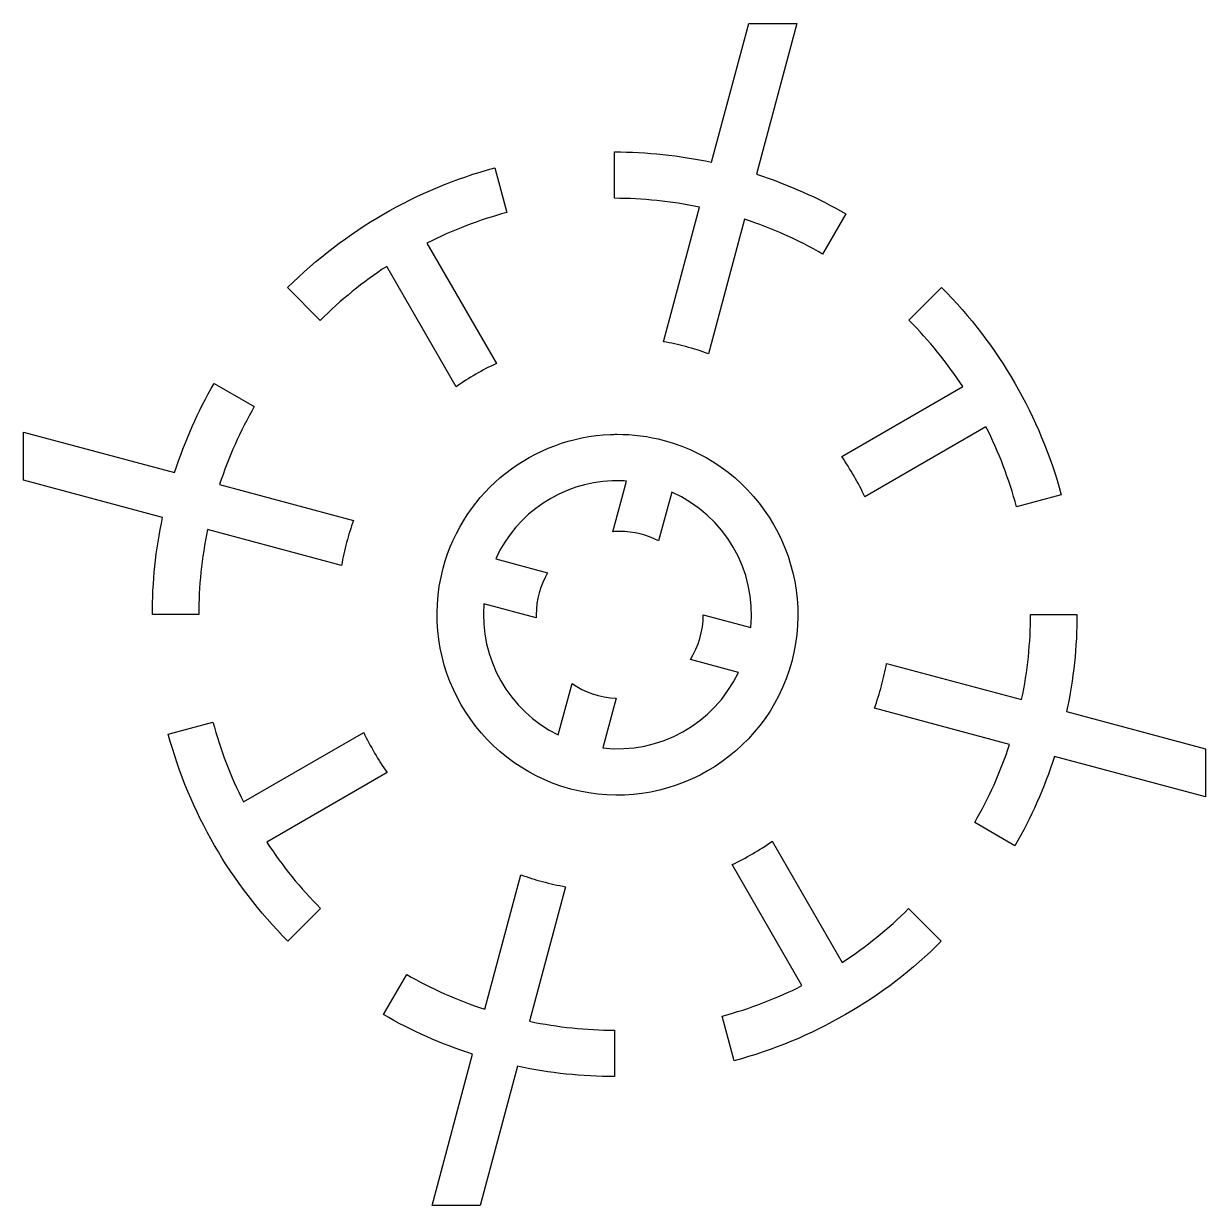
# Model space of a CAD drawing. Header units: centimetres. Extents: x -10 to 10, y -10 to 10.
import ezdxf

# ---------------------------------------------------------------- set-up
doc = ezdxf.new("R2010")
doc.units = ezdxf.units.CM
doc.header["$MEASUREMENT"] = 0
doc.layers.add('Layer 1', color=7, linetype='Continuous')

msp = doc.modelspace()

# ---------------------------------------------------------------- linework, layer by layer
at = {"layer": 'Layer 1'}
for points, knots in [([(2.29971, 10.00401), (2.29971, 10.00401), (1.66985, 7.65323), (1.66985, 7.65323), (1.66985, 7.65323), (1.11859, 7.77185), (0.56699, 7.82865), (0.02247, 7.82848), (0.02247, 7.82848), (0.02247, 7.82848), (0.02247, 7.04154), (0.02247, 7.04154), (0.02247, 7.04154), (0.49922, 7.04112), (0.98221, 6.99149), (1.46533, 6.89016), (1.46533, 6.89016), (1.46533, 6.89016), (0.8544, 4.61031), (0.8544, 4.61031), (0.8544, 4.61031), (0.97972, 4.58741), (1.10513, 4.55946), (1.23037, 4.52589), (1.23037, 4.52589), (1.36151, 4.49072), (1.48979, 4.45007), (1.61524, 4.40474), (1.61524, 4.40474), (1.61524, 4.40474), (2.22676, 6.687), (2.22676, 6.687), (2.22676, 6.687), (2.69596, 6.53338), (3.13873, 6.33426), (3.55189, 6.0964), (3.55189, 6.0964), (3.55189, 6.0964), (3.94565, 6.77842), (3.94565, 6.77842), (3.94565, 6.77842), (3.47413, 7.05057), (2.96777, 7.27676), (2.43106, 7.4494), (2.43106, 7.4494), (2.43106, 7.4494), (3.11566, 10.00402), (3.11566, 10.00402), (3.11566, 10.00402), (3.11566, 10.00402), (2.29971, 10.00401), (2.29971, 10.00401)], [0, 0, 0, 0, 0.07142857, 0.07142857, 0.07142857, 0.07142857, 0.14285714, 0.14285714, 0.14285714, 0.14285714, 0.21428571, 0.21428571, 0.21428571, 0.21428571, 0.28571429, 0.28571429, 0.28571429, 0.28571429, 0.35714286, 0.35714286, 0.35714286, 0.35714286, 0.42857143, 0.42857143, 0.42857143, 0.42857143, 0.5, 0.5, 0.5, 0.5, 0.57142857, 0.57142857, 0.57142857, 0.57142857, 0.64285714, 0.64285714, 0.64285714, 0.64285714, 0.71428571, 0.71428571, 0.71428571, 0.71428571, 0.78571429, 0.78571429, 0.78571429, 0.78571429, 0.85714286, 0.85714286, 0.85714286, 0.85714286, 1, 1, 1, 1]), ([(-2.0072, 7.55836), (-3.33389, 7.20006), (-4.54845, 6.49775), (-5.52097, 5.52667), (-5.52097, 5.52667), (-5.52097, 5.52667), (-4.96646, 4.97216), (-4.96646, 4.97216), (-4.96646, 4.97216), (-4.62279, 5.31625), (-4.24539, 5.62264), (-3.84125, 5.88737), (-3.84125, 5.88737), (-3.84125, 5.88737), (-2.66325, 3.84699), (-2.66325, 3.84699), (-2.66325, 3.84699), (-2.44705, 3.99698), (-2.21863, 4.12867), (-1.98055, 4.24059), (-1.98055, 4.24059), (-1.98055, 4.24059), (-3.15906, 6.28194), (-3.15906, 6.28194), (-3.15906, 6.28194), (-2.72789, 6.50012), (-2.27379, 6.6741), (-1.80408, 6.80048), (-1.80408, 6.80048), (-1.80408, 6.80048), (-2.0072, 7.5584), (-2.0072, 7.5584), (-2.0072, 7.5584), (-2.0072, 7.5584), (-2.0072, 7.55836), (-2.0072, 7.55836)], [0, 0, 0, 0, 0.1, 0.1, 0.1, 0.1, 0.2, 0.2, 0.2, 0.2, 0.3, 0.3, 0.3, 0.3, 0.4, 0.4, 0.4, 0.4, 0.5, 0.5, 0.5, 0.5, 0.6, 0.6, 0.6, 0.6, 0.7, 0.7, 0.7, 0.7, 0.8, 0.8, 0.8, 0.8, 1, 1, 1, 1]), ([(5.56904, 5.52987), (5.56904, 5.52987), (5.01436, 4.97511), (5.01436, 4.97511), (5.01436, 4.97511), (5.35824, 4.63085), (5.66451, 4.2529), (5.92898, 3.8483), (5.92898, 3.8483), (5.92898, 3.8483), (3.87574, 2.66279), (3.87574, 2.66279), (3.87574, 2.66279), (4.02544, 2.44638), (4.15675, 2.21775), (4.26832, 1.97946), (4.26832, 1.97946), (4.26832, 1.97946), (6.32295, 3.16564), (6.32295, 3.16564), (6.32295, 3.16564), (6.54087, 2.73426), (6.71477, 2.27999), (6.84069, 1.81007), (6.84069, 1.81007), (6.84069, 1.81007), (7.59845, 2.01315), (7.59845, 2.01315), (7.59845, 2.01315), (7.24116, 3.3406), (6.53961, 4.5563), (5.56903, 5.52983), (5.56903, 5.52983), (5.56903, 5.52983), (5.56904, 5.52987), (5.56904, 5.52987)], [0, 0, 0, 0, 0.1, 0.1, 0.1, 0.1, 0.2, 0.2, 0.2, 0.2, 0.3, 0.3, 0.3, 0.3, 0.4, 0.4, 0.4, 0.4, 0.5, 0.5, 0.5, 0.5, 0.6, 0.6, 0.6, 0.6, 0.7, 0.7, 0.7, 0.7, 0.8, 0.8, 0.8, 0.8, 1, 1, 1, 1]), ([(-6.7672, 3.90328), (-7.03885, 3.43205), (-7.26478, 2.92625), (-7.43704, 2.38996), (-7.43704, 2.38996), (-7.43704, 2.38996), (-9.9982, 3.07624), (-9.9982, 3.07624), (-9.9982, 3.07624), (-9.9982, 3.07624), (-9.9982, 2.26037), (-9.9982, 2.26037), (-9.9982, 2.26037), (-9.9982, 2.26037), (-7.64084, 1.62882), (-7.64084, 1.62882), (-7.64084, 1.62882), (-7.75912, 1.07811), (-7.81499, 0.52714), (-7.81466, -0.01678), (-7.81466, -0.01678), (-7.81466, -0.01678), (-7.02814, -0.01678), (-7.02814, -0.01678), (-7.02814, -0.01678), (-7.0278, 0.45942), (-6.97935, 0.94187), (-6.87832, 1.42452), (-6.87832, 1.42452), (-6.87832, 1.42452), (-4.6077, 0.81612), (-4.6077, 0.81612), (-4.6077, 0.81612), (-4.58434, 0.94587), (-4.55571, 1.07575), (-4.52096, 1.20541), (-4.52096, 1.20541), (-4.48701, 1.33212), (-4.44793, 1.45606), (-4.40449, 1.57742), (-4.40449, 1.57742), (-4.40449, 1.57742), (-6.67494, 2.18582), (-6.67494, 2.18582), (-6.67494, 2.18582), (-6.5217, 2.65456), (-6.32301, 3.0969), (-6.08573, 3.50981), (-6.08573, 3.50981), (-6.08573, 3.50981), (-6.76725, 3.90332), (-6.76725, 3.90332), (-6.76725, 3.90332), (-6.76725, 3.90332), (-6.7672, 3.90328), (-6.7672, 3.90328)], [0, 0, 0, 0, 0.06666667, 0.06666667, 0.06666667, 0.06666667, 0.13333333, 0.13333333, 0.13333333, 0.13333333, 0.2, 0.2, 0.2, 0.2, 0.26666667, 0.26666667, 0.26666667, 0.26666667, 0.33333333, 0.33333333, 0.33333333, 0.33333333, 0.4, 0.4, 0.4, 0.4, 0.46666667, 0.46666667, 0.46666667, 0.46666667, 0.53333333, 0.53333333, 0.53333333, 0.53333333, 0.6, 0.6, 0.6, 0.6, 0.66666667, 0.66666667, 0.66666667, 0.66666667, 0.73333333, 0.73333333, 0.73333333, 0.73333333, 0.8, 0.8, 0.8, 0.8, 0.86666667, 0.86666667, 0.86666667, 0.86666667, 1, 1, 1, 1]), ([(0.06498, 3.03951), (0.02724, 3.03938), (-0.01042, 3.03858), (-0.04803, 3.03698), (-0.04803, 3.03698), (-1.35051, 2.98385), (-2.52856, 2.0941), (-2.88298, 0.7713), (-2.88298, 0.7713), (-3.31929, -0.85681), (-2.34711, -2.54057), (-0.71905, -2.97684), (-0.71905, -2.97684), (0.90906, -3.41307), (2.59282, -2.44089), (3.02905, -0.81278), (3.02905, -0.81278), (3.46528, 0.8152), (2.49318, 2.49901), (0.86516, 2.93524), (0.86516, 2.93524), (0.59803, 3.0068), (0.32937, 3.04041), (0.06502, 3.03948), (0.06502, 3.03948), (0.06502, 3.03948), (0.06498, 3.03951), (0.06498, 3.03951)], [0, 0, 0, 0, 0.125, 0.125, 0.125, 0.125, 0.25, 0.25, 0.25, 0.25, 0.375, 0.375, 0.375, 0.375, 0.5, 0.5, 0.5, 0.5, 0.625, 0.625, 0.625, 0.625, 0.75, 0.75, 0.75, 0.75, 1, 1, 1, 1]), ([(0.06456, 2.25274), (0.11883, 2.25274), (0.17344, 2.25084), (0.22817, 2.24696), (0.22817, 2.24696), (0.22817, 2.24696), (-0.00367, 1.3877), (-0.00367, 1.3877), (-0.00367, 1.3877), (0.03428, 1.39074), (0.07249, 1.39276), (0.11124, 1.39276), (0.11124, 1.39276), (0.34915, 1.39276), (0.57319, 1.33381), (0.77003, 1.23016), (0.77003, 1.23016), (0.77003, 1.23016), (0.99323, 2.05737), (0.99323, 2.05737), (0.99323, 2.05737), (1.8909, 1.6628), (2.43158, 0.73507), (2.33493, -0.23893), (2.33493, -0.23893), (2.33493, -0.23893), (1.52741, -0.02101), (1.52741, -0.02101), (1.52741, -0.02101), (1.52741, -0.02177), (1.52754, -0.02253), (1.52754, -0.02333), (1.52754, -0.02333), (1.52754, -0.30096), (1.44725, -0.55979), (1.30919, -0.77839), (1.30919, -0.77839), (1.30919, -0.77839), (2.12438, -0.99825), (2.12438, -0.99825), (2.12438, -0.99825), (1.71143, -1.87092), (0.78757, -2.38895), (-0.17689, -2.27973), (-0.17689, -2.27973), (-0.17689, -2.27973), (0.05018, -1.43806), (0.05018, -1.43806), (0.05018, -1.43806), (-0.22741, -1.42625), (-0.48409, -1.33445), (-0.69788, -1.18526), (-0.69788, -1.18526), (-0.69788, -1.18526), (-0.9336, -2.05839), (-0.9336, -2.05839), (-0.9336, -2.05839), (-1.76979, -1.64818), (-2.27083, -0.76468), (-2.19147, 0.1661), (-2.19147, 0.1661), (-2.19147, 0.1661), (-1.30367, -0.07341), (-1.30367, -0.07341), (-1.30367, -0.07341), (-1.30426, -0.05671), (-1.30494, -0.0401), (-1.30494, -0.02323), (-1.30494, -0.02323), (-1.30494, 0.23737), (-1.23431, 0.48127), (-1.11152, 0.69101), (-1.11152, 0.69101), (-1.11152, 0.69101), (-1.99207, 0.92854), (-1.99207, 0.92854), (-1.99207, 0.92854), (-1.63385, 1.71354), (-0.86505, 2.2188), (-0.01958, 2.25122), (-0.01958, 2.25122), (0.00838, 2.25227), (0.03642, 2.25282), (0.0645, 2.25291), (0.0645, 2.25291), (0.0645, 2.25291), (0.06456, 2.25274), (0.06456, 2.25274)], [0, 0, 0, 0, 0.04347826, 0.04347826, 0.04347826, 0.04347826, 0.08695652, 0.08695652, 0.08695652, 0.08695652, 0.13043478, 0.13043478, 0.13043478, 0.13043478, 0.17391304, 0.17391304, 0.17391304, 0.17391304, 0.2173913, 0.2173913, 0.2173913, 0.2173913, 0.26086957, 0.26086957, 0.26086957, 0.26086957, 0.30434783, 0.30434783, 0.30434783, 0.30434783, 0.34782609, 0.34782609, 0.34782609, 0.34782609, 0.39130435, 0.39130435, 0.39130435, 0.39130435, 0.43478261, 0.43478261, 0.43478261, 0.43478261, 0.47826087, 0.47826087, 0.47826087, 0.47826087, 0.52173913, 0.52173913, 0.52173913, 0.52173913, 0.56521739, 0.56521739, 0.56521739, 0.56521739, 0.60869565, 0.60869565, 0.60869565, 0.60869565, 0.65217391, 0.65217391, 0.65217391, 0.65217391, 0.69565217, 0.69565217, 0.69565217, 0.69565217, 0.73913043, 0.73913043, 0.73913043, 0.73913043, 0.7826087, 0.7826087, 0.7826087, 0.7826087, 0.82608696, 0.82608696, 0.82608696, 0.82608696, 0.86956522, 0.86956522, 0.86956522, 0.86956522, 0.91304348, 0.91304348, 0.91304348, 0.91304348, 1, 1, 1, 1]), ([(7.07933, -0.01683), (7.07849, -0.49333), (7.02932, -0.97615), (6.92761, -1.45897), (6.92761, -1.45897), (6.92761, -1.45897), (4.63612, -0.845), (4.63612, -0.845), (4.63612, -0.845), (4.61305, -0.9718), (4.58493, -1.09885), (4.55094, -1.22552), (4.55094, -1.22552), (4.51624, -1.35514), (4.47613, -1.4819), (4.43148, -1.60588), (4.43148, -1.60588), (4.43148, -1.60588), (6.72314, -2.21997), (6.72314, -2.21997), (6.72314, -2.21997), (6.56923, -2.68875), (6.36977, -3.13114), (6.13178, -3.54396), (6.13178, -3.54396), (6.13178, -3.54396), (6.81372, -3.93772), (6.81372, -3.93772), (6.81372, -3.93772), (7.08613, -3.46658), (7.31269, -2.96069), (7.48571, -2.42431), (7.48571, -2.42431), (7.48571, -2.42431), (10.04337, -3.10962), (10.04337, -3.10962), (10.04337, -3.10962), (10.04337, -3.10962), (10.04337, -2.29384), (10.04337, -2.29384), (10.04337, -2.29384), (10.04337, -2.29384), (7.69019, -1.6633), (7.69019, -1.6633), (7.69019, -1.6633), (7.80919, -1.11238), (7.86569, -0.56116), (7.86603, -0.01685), (7.86603, -0.01685), (7.86603, -0.01685), (7.07929, -0.01687), (7.07929, -0.01687), (7.07929, -0.01687), (7.07929, -0.01687), (7.07933, -0.01683), (7.07933, -0.01683)], [0, 0, 0, 0, 0.06666667, 0.06666667, 0.06666667, 0.06666667, 0.13333333, 0.13333333, 0.13333333, 0.13333333, 0.2, 0.2, 0.2, 0.2, 0.26666667, 0.26666667, 0.26666667, 0.26666667, 0.33333333, 0.33333333, 0.33333333, 0.33333333, 0.4, 0.4, 0.4, 0.4, 0.46666667, 0.46666667, 0.46666667, 0.46666667, 0.53333333, 0.53333333, 0.53333333, 0.53333333, 0.6, 0.6, 0.6, 0.6, 0.66666667, 0.66666667, 0.66666667, 0.66666667, 0.73333333, 0.73333333, 0.73333333, 0.73333333, 0.8, 0.8, 0.8, 0.8, 0.86666667, 0.86666667, 0.86666667, 0.86666667, 1, 1, 1, 1]), ([(-6.7879, -1.84156), (-6.7879, -1.84156), (-7.54566, -2.04456), (-7.54566, -2.04456), (-7.54566, -2.04456), (-7.18778, -3.37011), (-6.48648, -4.584), (-5.51696, -5.55622), (-5.51696, -5.55622), (-5.51696, -5.55622), (-4.96216, -5.0015), (-4.96216, -5.0015), (-4.96216, -5.0015), (-5.30549, -4.65783), (-5.61138, -4.28068), (-5.87569, -3.87688), (-5.87569, -3.87688), (-5.87569, -3.87688), (-3.83488, -2.69875), (-3.83488, -2.69875), (-3.83488, -2.69875), (-3.98542, -2.48293), (-4.11774, -2.25481), (-4.23029, -2.01698), (-4.23029, -2.01698), (-4.23029, -2.01698), (-6.26995, -3.19465), (-6.26995, -3.19465), (-6.26995, -3.19465), (-6.48779, -2.76399), (-6.66177, -2.3106), (-6.7879, -1.84156)], [0, 0, 0, 0, 0.11111111, 0.11111111, 0.11111111, 0.11111111, 0.22222222, 0.22222222, 0.22222222, 0.22222222, 0.33333333, 0.33333333, 0.33333333, 0.33333333, 0.44444444, 0.44444444, 0.44444444, 0.44444444, 0.55555556, 0.55555556, 0.55555556, 0.55555556, 0.66666667, 0.66666667, 0.66666667, 0.66666667, 0.77777778, 0.77777778, 0.77777778, 0.77777778, 1, 1, 1, 1]), ([(2.69841, -3.86351), (2.48243, -4.01375), (2.25421, -4.1457), (2.01622, -4.25799), (2.01622, -4.25799), (2.01622, -4.25799), (3.20165, -6.31115), (3.20165, -6.31115), (3.20165, -6.31115), (2.77069, -6.52861), (2.31697, -6.70222), (1.84755, -6.82792), (1.84755, -6.82792), (1.84755, -6.82792), (2.05059, -7.58547), (2.05059, -7.58547), (2.05059, -7.58547), (3.37694, -7.22873), (4.59163, -6.52832), (5.56487, -5.55917), (5.56487, -5.55917), (5.56487, -5.55917), (5.01028, -5.00466), (5.01028, -5.00466), (5.01028, -5.00466), (4.66627, -5.34791), (4.2887, -5.65363), (3.8844, -5.91768), (3.8844, -5.91768), (3.8844, -5.91768), (2.69838, -3.86347), (2.69838, -3.86347), (2.69838, -3.86347), (2.69838, -3.86347), (2.69841, -3.86351), (2.69841, -3.86351)], [0, 0, 0, 0, 0.1, 0.1, 0.1, 0.1, 0.2, 0.2, 0.2, 0.2, 0.3, 0.3, 0.3, 0.3, 0.4, 0.4, 0.4, 0.4, 0.5, 0.5, 0.5, 0.5, 0.6, 0.6, 0.6, 0.6, 0.7, 0.7, 0.7, 0.7, 0.8, 0.8, 0.8, 0.8, 1, 1, 1, 1]), ([(-1.56823, -4.43101), (-1.56823, -4.43101), (-2.17924, -6.71103), (-2.17924, -6.71103), (-2.17924, -6.71103), (-2.64747, -6.55754), (-3.08935, -6.35851), (-3.50175, -6.12102), (-3.50175, -6.12102), (-3.50175, -6.12102), (-3.89551, -6.80304), (-3.89551, -6.80304), (-3.89551, -6.80304), (-3.42479, -7.07485), (-2.91932, -7.30092), (-2.38358, -7.47351), (-2.38358, -7.47351), (-2.38358, -7.47351), (-3.07062, -10.03732), (-3.07062, -10.03732), (-3.07062, -10.03732), (-3.07062, -10.03732), (-2.25468, -10.03733), (-2.25468, -10.03733), (-2.25468, -10.03733), (-2.25468, -10.03733), (-1.62246, -7.67761), (-1.62246, -7.67761), (-1.62246, -7.67761), (-1.07204, -7.79631), (-0.52124, -7.85353), (0.02251, -7.85379), (0.02251, -7.85379), (0.02251, -7.85379), (0.02251, -7.06635), (0.02251, -7.06635), (0.02251, -7.06635), (-0.45348, -7.06559), (-0.93576, -7.01659), (-1.41812, -6.91522), (-1.41812, -6.91522), (-1.41812, -6.91522), (-0.80668, -4.63351), (-0.80668, -4.63351), (-0.80668, -4.63351), (-0.93795, -4.60998), (-1.06926, -4.58105), (-1.20053, -4.54593), (-1.20053, -4.54593), (-1.32577, -4.51236), (-1.44827, -4.47382), (-1.56823, -4.43102), (-1.56823, -4.43102), (-1.56823, -4.43102), (-1.56823, -4.43101), (-1.56823, -4.43101)], [0, 0, 0, 0, 0.06666667, 0.06666667, 0.06666667, 0.06666667, 0.13333333, 0.13333333, 0.13333333, 0.13333333, 0.2, 0.2, 0.2, 0.2, 0.26666667, 0.26666667, 0.26666667, 0.26666667, 0.33333333, 0.33333333, 0.33333333, 0.33333333, 0.4, 0.4, 0.4, 0.4, 0.46666667, 0.46666667, 0.46666667, 0.46666667, 0.53333333, 0.53333333, 0.53333333, 0.53333333, 0.6, 0.6, 0.6, 0.6, 0.66666667, 0.66666667, 0.66666667, 0.66666667, 0.73333333, 0.73333333, 0.73333333, 0.73333333, 0.8, 0.8, 0.8, 0.8, 0.86666667, 0.86666667, 0.86666667, 0.86666667, 1, 1, 1, 1])]:
    msp.add_open_spline(points, degree=3, knots=knots, dxfattribs=at)

doc.saveas('drawing.dxf')
